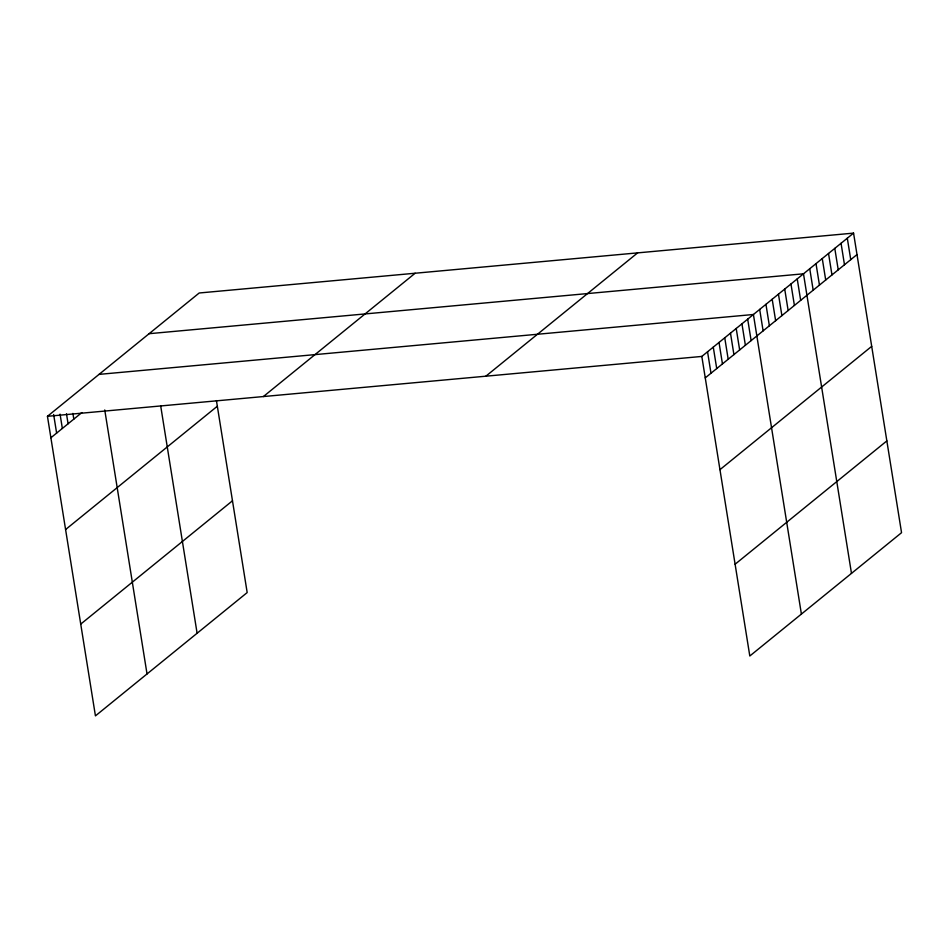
<?xml version="1.0" encoding="UTF-8"?>
<svg xmlns="http://www.w3.org/2000/svg" width="949" height="949" viewBox="0 0 949 949"><rect width="100%" height="100%" fill="white"/><g stroke="black" fill="none" stroke-linecap="round" stroke-linejoin="round"><path stroke-width="1.42" d="M216.431 400.585L247.179 592.567L95.434 715.878L47.45 416.314L199.195 292.992L853.566 233.122L901.55 532.686L749.805 656.008L701.821 356.433L853.566 233.122M50.89 437.762L81.839 412.601M65.588 529.542L217.333 406.231M263.395 396.552L415.14 273.241M80.736 624.098L232.481 500.787M485.876 376.184L637.621 252.873M705.261 377.88L857.006 254.569M719.959 469.66L871.704 346.349M735.107 564.228L886.852 440.905M149.123 333.692L803.495 273.81L851.478 573.386M99.04 374.381L753.411 314.499L801.395 614.074M47.45 416.314L701.821 356.433M847.303 238.199L850.743 259.658M841.051 243.288L844.48 264.747M834.788 248.377L838.228 269.824M828.524 253.466L831.965 274.913M822.273 258.555L825.701 280.002M816.01 263.632L819.45 285.091M809.746 268.721L813.186 290.18M797.231 278.899L800.671 300.347M790.968 283.988L794.408 305.436M784.716 289.065L788.144 310.525M778.453 294.154L781.893 315.614M772.189 299.243L775.63 320.691M765.938 304.332L769.366 325.78M759.674 309.421L763.115 330.869M747.682 319.161L751.122 340.608M741.952 323.823L745.38 345.27M736.21 328.473L739.651 349.932M730.481 333.135L733.921 354.594M724.751 337.797L728.191 359.244M719.022 342.459L722.45 363.906M713.28 347.109L716.72 368.568M707.551 351.771L710.991 373.218M160.701 405.97L197.107 633.268M104.746 409.956L147.024 673.956M72.895 413.408L73.82 419.126M66.477 413.776L68.079 423.788M60.06 414.144L62.349 428.45M53.642 414.511L56.62 433.1"/></g></svg>
